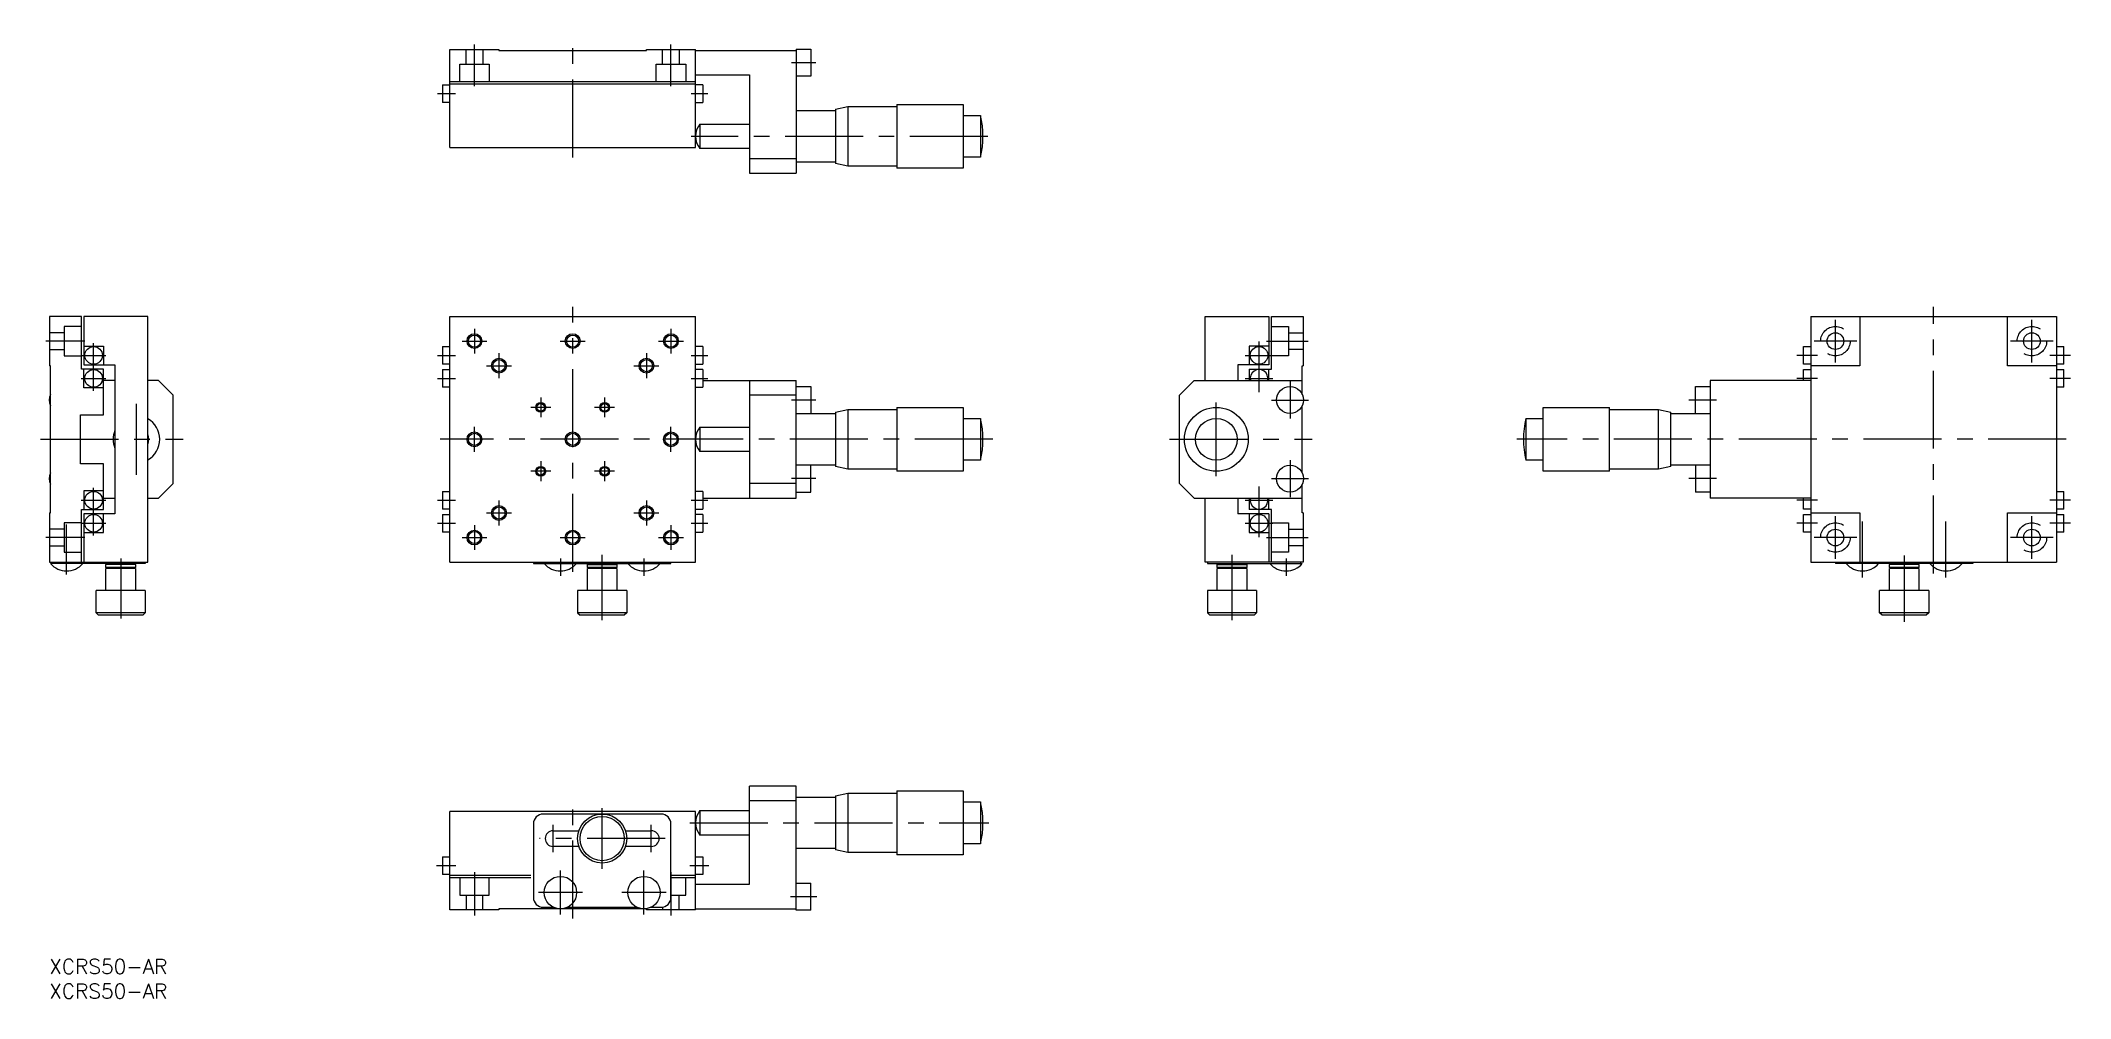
# Model space of a CAD drawing. Extents: x -2 to 411, y -8 to 187.
import ezdxf

# ---------------------------------------------------------------- set-up
doc = ezdxf.new("R2010")
doc.units = 0
doc.header["$LTSCALE"] = 0.5
doc.linetypes.add('CENTER', pattern=[50.8, 31.75, -6.35, 6.35, -6.35])
doc.linetypes.add('DASHED', pattern=[19.05, 12.7, -6.35])
for name, color, linetype in [('MSM_CENTER', 1, 'CENTER'), ('MSM_CONTINUOUS', 7, 'CONTINUOUS'), ('MSM_DASHED', 4, 'DASHED'), ('MSM_NARROW', 5, 'CONTINUOUS'), ('MSM_PART_NUMBER', 7, 'CONTINUOUS')]:
    doc.layers.add(name, color=color, linetype=linetype)
doc.styles.get("Standard").update_dxf_attribs({"font": 'txt.shx', "height": 3, "bigfont": 'bigfont.shx'})

# ---------------------------------------------------------------- blocks, each defined once
blk = doc.blocks.new('*U5')
at = {"layer": 'MSM_PART_NUMBER'}
blk.add_text('XCRS50-AR', height=3, dxfattribs=at).set_placement((0, -3))
blk = doc.blocks.new('*U6')
at = {"layer": 'MSM_PART_NUMBER'}
blk.add_text('XCRS50-AR', height=3, dxfattribs=at).set_placement((0, -8))

msp = doc.modelspace()

# ---------------------------------------------------------------- linework, layer by layer
at = {"layer": 'MSM_CENTER'}
for p, q in [((86.55, 177.75), (86.55, 186.25)), ((106.55, 163.25), (106.55, 187.05)), ((126.55, 177.75), (126.55, 186.25)), ((156.05, 182.55), (151.05, 182.55)), ((79.05, 176.25), (82.68, 176.25)), ((130.68, 176.25), (134.05, 176.25)), ((191.05, 167.55), (130.68, 167.55)), ((106.55, 78.85), (106.55, 132.85)), ((383.55, 78.55), (383.55, 132.85)), ((86.55, 128.38), (86.55, 123.33)), ((126.55, 128.38), (126.55, 123.33)), ((363.55, 121.52), (363.55, 130.18)), ((403.55, 121.52), (403.55, 130.18)), ((7.26, 125.85), (-0.66, 125.85)), ((9.05, 115.74), (9.05, 125.46)), ((84.02, 125.85), (89.07, 125.85)), ((104.02, 125.85), (109.07, 125.85)), ((124.02, 125.85), (129.07, 125.85)), ((246.25, 115.45), (246.25, 125.75)), ((247.75, 125.85), (256.25, 125.85)), ((367.88, 125.85), (359.22, 125.85)), ((407.88, 125.85), (399.22, 125.85)), ((6.54, 122.95), (11.56, 122.95)), ((79.05, 122.95), (82.68, 122.95)), ((89.02, 120.85), (94.07, 120.85)), ((91.55, 123.38), (91.55, 118.33)), ((119.02, 120.85), (124.07, 120.85)), ((121.55, 123.38), (121.55, 118.33)), ((130.68, 122.95), (134.05, 122.95)), ((243.45, 122.95), (249.05, 122.95)), ((359.88, 122.95), (355.72, 122.95)), ((411.38, 122.95), (407.22, 122.95)), ((6.54, 118.25), (11.56, 118.25)), ((79.05, 118.25), (82.68, 118.25)), ((130.68, 118.25), (134.05, 118.25)), ((243.45, 118.25), (249.05, 118.25)), ((252.55, 117.6), (252.55, 110.1)), ((359.88, 118.25), (355.72, 118.25)), ((411.38, 118.25), (407.22, 118.25)), ((17.75, 98.64), (17.75, 113.06)), ((102.07, 112.35), (98.02, 112.35)), ((100.05, 114.38), (100.05, 110.33)), ((115.07, 112.35), (111.02, 112.35)), ((113.05, 114.38), (113.05, 110.33)), ((156.05, 113.85), (151.05, 113.85)), ((237.55, 98.35), (237.55, 113.35)), ((248.8, 113.85), (256.3, 113.85)), ((339.38, 113.85), (333.72, 113.85)), ((86.55, 103.33), (86.55, 108.38)), ((126.55, 103.33), (126.55, 108.38)), ((-1.75, 105.85), (27.25, 105.85)), ((192.05, 105.85), (79.55, 105.85)), ((228.05, 105.85), (257.05, 105.85)), ((410.55, 105.85), (298.72, 105.85)), ((102.07, 99.35), (98.02, 99.35)), ((100.05, 101.38), (100.05, 97.33)), ((115.07, 99.35), (111.02, 99.35)), ((113.05, 101.38), (113.05, 97.33)), ((252.55, 101.6), (252.55, 94.1)), ((9.05, 86.24), (9.05, 95.96)), ((156.05, 97.85), (151.05, 97.85)), ((246.25, 85.95), (246.25, 96.25)), ((248.8, 97.85), (256.3, 97.85)), ((339.38, 97.85), (333.72, 97.85)), ((6.54, 93.45), (11.56, 93.45)), ((79.05, 93.45), (82.68, 93.45)), ((91.55, 93.38), (91.55, 88.33)), ((121.55, 93.38), (121.55, 88.33)), ((130.68, 93.45), (134.05, 93.45)), ((243.45, 93.45), (249.05, 93.45)), ((359.88, 93.45), (355.72, 93.45)), ((411.38, 93.45), (407.22, 93.45)), ((3.55, 78.34), (3.55, 88.52)), ((6.54, 88.75), (11.56, 88.75)), ((79.05, 88.75), (82.68, 88.75)), ((86.55, 88.38), (86.55, 83.33)), ((89.02, 90.85), (94.07, 90.85)), ((119.02, 90.85), (124.07, 90.85)), ((126.55, 88.38), (126.55, 83.33)), ((130.68, 88.75), (134.05, 88.75)), ((243.45, 88.75), (249.05, 88.75)), ((359.88, 88.75), (355.72, 88.75)), ((363.55, 81.52), (363.55, 90.18)), ((369.05, 77.72), (369.05, 89.14)), ((386.05, 77.72), (386.05, 89.14)), ((403.55, 81.52), (403.55, 90.18)), ((411.38, 88.75), (407.22, 88.75)), ((7.26, 85.85), (-0.66, 85.85)), ((84.02, 85.85), (89.07, 85.85)), ((104.02, 85.85), (109.07, 85.85)), ((124.02, 85.85), (129.07, 85.85)), ((247.75, 85.85), (256.25, 85.85)), ((367.88, 85.85), (359.22, 85.85)), ((407.88, 85.85), (399.22, 85.85)), ((14.55, 81.56), (14.55, 69.34)), ((104.05, 81.55), (104.05, 78.05)), ((112.55, 69.05), (112.55, 82.35)), ((121.05, 81.55), (121.05, 78.05)), ((240.75, 69.05), (240.75, 82.35)), ((251.75, 81.55), (251.75, 78.05)), ((377.55, 82.18), (377.55, 68.72)), ((106.55, 8.25), (106.55, 32.05)), ((112.55, 18.36), (112.55, 30.74)), ((102.55, 21.76), (102.55, 27.34)), ((122.55, 21.76), (122.55, 27.34)), ((130.36, 27.75), (191.24, 27.75)), ((125.34, 24.55), (99.76, 24.55)), ((78.86, 19.05), (82.74, 19.05)), ((86.55, 17.74), (86.55, 8.86)), ((104.05, 9.06), (104.05, 18.04)), ((121.05, 9.06), (121.05, 18.04)), ((126.55, 17.74), (126.55, 8.86)), ((130.36, 19.05), (134.24, 19.05)), ((108.54, 13.55), (99.56, 13.55)), ((125.54, 13.55), (116.56, 13.55)), ((150.86, 12.75), (156.24, 12.75))]:
    msp.add_line(p, q, dxfattribs=at)
at = {"layer": 'MSM_CONTINUOUS'}
for p, q in [((81.55, 165.25), (81.55, 185.25)), ((81.55, 185.25), (91.55, 185.25)), ((91.55, 185.25), (91.55, 185.05)), ((91.55, 185.05), (121.55, 185.05)), ((121.55, 185.25), (131.55, 185.25)), ((121.55, 185.05), (121.55, 185.25)), ((131.55, 165.25), (131.55, 185.25)), ((131.55, 185.05), (152.05, 185.05)), ((152.05, 185.3), (152.05, 160.05)), ((152.05, 185.3), (155.05, 185.3)), ((155.05, 185.3), (155.05, 179.8)), ((80.05, 178.05), (81.55, 178.05)), ((80.05, 178.05), (80.05, 174.45)), ((81.55, 178.75), (131.55, 178.75)), ((81.55, 178.25), (131.55, 178.25)), ((131.55, 180.05), (142.55, 180.05)), ((133.05, 178.05), (131.55, 178.05)), ((133.05, 178.05), (133.05, 174.45)), ((142.55, 180.05), (142.55, 160.05)), ((155.05, 179.8), (152.05, 179.8)), ((81.55, 174.45), (80.05, 174.45)), ((131.55, 174.45), (133.05, 174.45)), ((160.05, 173.05), (162.55, 173.6)), ((162.55, 173.6), (172.55, 173.6)), ((162.55, 173.6), (162.55, 161.5)), ((172.55, 174.05), (186.05, 174.05)), ((172.55, 174.05), (172.55, 161.05)), ((186.05, 174.05), (186.05, 161.05)), ((132.45, 170.05), (142.55, 170.05)), ((132.45, 170.05), (132.45, 165.05)), ((152.05, 172.8), (160.05, 172.8)), ((160.05, 173.05), (160.05, 162.05)), ((186.05, 171.8), (189.55, 171.8)), ((189.55, 171.8), (189.55, 163.3)), ((81.55, 165.25), (131.55, 165.25)), ((142.55, 165.05), (132.45, 165.05)), ((142.55, 163.05), (152.05, 163.05)), ((160.05, 162.3), (152.05, 162.3)), ((162.55, 161.5), (160.05, 162.05)), ((172.55, 161.5), (162.55, 161.5)), ((189.55, 163.3), (186.05, 163.3)), ((142.55, 160.05), (152.05, 160.05)), ((186.05, 161.05), (172.55, 161.05)), ((6.55, 130.85), (0.05, 130.85)), ((0.05, 130.85), (0.05, 120.85)), ((6.55, 120.15), (6.55, 130.85)), ((7.05, 130.85), (7.05, 121.05)), ((20.05, 130.85), (7.05, 130.85)), ((20.05, 80.85), (20.05, 130.85)), ((81.55, 130.85), (131.55, 130.85)), ((81.55, 80.85), (81.55, 130.85)), ((131.55, 80.85), (131.55, 130.85)), ((235.25, 130.85), (248.25, 130.85)), ((235.25, 117.85), (235.25, 130.85)), ((248.25, 130.85), (248.25, 121.05)), ((248.75, 130.85), (255.25, 130.85)), ((248.75, 120.15), (248.75, 130.85)), ((255.25, 130.85), (255.25, 120.85)), ((358.55, 130.85), (408.55, 130.85)), ((358.55, 130.85), (358.55, 80.85)), ((368.55, 130.85), (368.55, 120.85)), ((398.55, 120.85), (398.55, 130.85)), ((408.55, 130.85), (408.55, 80.85)), ((7.05, 124.85), (11.05, 124.85)), ((11.05, 124.85), (11.05, 121.05)), ((80.05, 124.75), (81.57, 124.75)), ((80.05, 124.75), (80.05, 121.15)), ((133.05, 124.75), (131.53, 124.75)), ((133.05, 124.75), (133.05, 121.15)), ((248.25, 124.85), (244.25, 124.85)), ((244.25, 124.85), (244.25, 121.05)), ((357.05, 124.75), (358.55, 124.75)), ((357.05, 121.15), (357.05, 124.75)), ((408.55, 124.75), (410.05, 124.75)), ((410.05, 121.15), (410.05, 124.75)), ((0.25, 120.85), (0.05, 120.85)), ((0.25, 90.85), (0.25, 120.85)), ((11.05, 120.15), (6.55, 120.15)), ((7.05, 121.05), (13.35, 121.05)), ((7.05, 116.35), (7.05, 120.15)), ((11.05, 110.85), (11.05, 120.15)), ((13.35, 121.05), (13.35, 90.65)), ((81.57, 121.15), (80.05, 121.15)), ((80.05, 120.05), (81.55, 120.05)), ((80.05, 120.05), (80.05, 116.45)), ((131.53, 121.15), (133.05, 121.15)), ((133.05, 120.05), (131.55, 120.05)), ((133.05, 120.05), (133.05, 116.45)), ((241.95, 121.05), (241.95, 117.85)), ((248.25, 121.05), (241.95, 121.05)), ((244.25, 120.15), (244.25, 117.85)), ((244.25, 120.15), (248.75, 120.15)), ((248.25, 117.85), (248.25, 120.15)), ((255.05, 115), (255.05, 120.85)), ((255.05, 120.85), (255.25, 120.85)), ((358.55, 121.15), (357.05, 121.15)), ((357.05, 120.05), (358.55, 120.05)), ((357.05, 117.85), (357.05, 120.05)), ((368.55, 120.85), (358.55, 120.85)), ((408.55, 120.85), (398.55, 120.85)), ((410.05, 121.15), (408.55, 121.15)), ((408.55, 120.05), (410.05, 120.05)), ((410.05, 116.45), (410.05, 120.05)), ((11.05, 116.35), (7.05, 116.35)), ((13.35, 117.85), (11.05, 117.85)), ((22.25, 117.85), (20.05, 117.85)), ((25.25, 114.85), (22.25, 117.85)), ((81.55, 116.45), (80.05, 116.45)), ((131.55, 116.45), (133.05, 116.45)), ((133.05, 117.85), (152.05, 117.85)), ((142.55, 117.85), (142.55, 93.85)), ((152.05, 93.85), (152.05, 117.85)), ((152.05, 116.6), (155.05, 116.6)), ((155.05, 116.6), (155.05, 111.1)), ((233.05, 117.85), (230.05, 114.85)), ((233.05, 117.85), (255.05, 117.85)), ((335.05, 116.6), (338.05, 116.6)), ((335.05, 111.1), (335.05, 116.6)), ((358.55, 117.85), (338.05, 117.85)), ((338.05, 117.85), (338.05, 93.85)), ((410.05, 116.45), (408.55, 116.45)), ((25.25, 96.85), (25.25, 114.85)), ((152.05, 114.85), (142.55, 114.85)), ((160.05, 111.35), (162.55, 111.9)), ((162.55, 111.9), (172.55, 111.9)), ((162.55, 111.9), (162.55, 99.8)), ((172.55, 112.35), (186.05, 112.35)), ((172.55, 112.35), (172.55, 99.35)), ((186.05, 112.35), (186.05, 99.35)), ((230.05, 96.85), (230.05, 114.85)), ((255.05, 99), (255.05, 112.7)), ((304.05, 112.35), (317.55, 112.35)), ((304.05, 99.35), (304.05, 112.35)), ((317.55, 99.35), (317.55, 112.35)), ((317.55, 111.9), (327.55, 111.9)), ((327.55, 111.9), (330.05, 111.35)), ((327.55, 99.8), (327.55, 111.9)), ((6.35, 100.85), (6.35, 110.85)), ((6.35, 110.85), (11.05, 110.85)), ((132.45, 108.35), (142.55, 108.35)), ((132.45, 108.35), (132.45, 103.35)), ((152.05, 111.1), (160.05, 111.1)), ((160.05, 111.35), (160.05, 100.35)), ((186.05, 110.1), (189.55, 110.1)), ((189.55, 110.1), (189.55, 101.6)), ((300.55, 110.1), (304.05, 110.1)), ((300.55, 110.1), (300.55, 101.6)), ((330.05, 100.35), (330.05, 111.35)), ((330.05, 111.1), (338.05, 111.1)), ((142.55, 103.35), (132.45, 103.35)), ((11.05, 100.85), (6.35, 100.85)), ((11.05, 91.55), (11.05, 100.85)), ((160.05, 100.6), (152.05, 100.6)), ((155.05, 95.1), (155.05, 100.6)), ((162.55, 99.8), (160.05, 100.35)), ((172.55, 99.8), (162.55, 99.8)), ((186.05, 99.35), (172.55, 99.35)), ((189.55, 101.6), (186.05, 101.6)), ((304.05, 101.6), (300.55, 101.6)), ((317.55, 99.35), (304.05, 99.35)), ((327.55, 99.8), (317.55, 99.8)), ((330.05, 100.35), (327.55, 99.8)), ((338.05, 100.6), (330.05, 100.6)), ((335.05, 100.6), (335.05, 95.1)), ((7.05, 95.35), (7.05, 91.55)), ((11.05, 95.35), (7.05, 95.35)), ((22.25, 93.85), (25.25, 96.85)), ((80.05, 95.25), (81.55, 95.25)), ((80.05, 95.25), (80.05, 91.65)), ((133.05, 95.25), (131.55, 95.25)), ((133.05, 95.25), (133.05, 91.65)), ((152.05, 96.85), (142.55, 96.85)), ((152.05, 95.1), (155.05, 95.1)), ((230.05, 96.85), (233.05, 93.85)), ((255.05, 90.85), (255.05, 96.7)), ((338.05, 95.1), (335.05, 95.1)), ((408.55, 95.25), (410.05, 95.25)), ((410.05, 91.65), (410.05, 95.25)), ((6.55, 80.85), (6.55, 91.55)), ((6.55, 91.55), (11.05, 91.55)), ((11.05, 93.85), (13.35, 93.85)), ((20.05, 93.85), (22.25, 93.85)), ((81.57, 91.65), (80.05, 91.65)), ((131.53, 91.65), (133.05, 91.65)), ((133.05, 93.85), (152.05, 93.85)), ((233.05, 93.85), (255.05, 93.85)), ((235.25, 80.85), (235.25, 93.85)), ((241.95, 93.85), (241.95, 90.65)), ((244.25, 93.85), (244.25, 91.55)), ((248.75, 91.55), (244.25, 91.55)), ((248.25, 91.55), (248.25, 93.85)), ((248.75, 80.85), (248.75, 91.55)), ((358.55, 93.85), (338.05, 93.85)), ((357.05, 91.65), (357.05, 93.85)), ((358.55, 91.65), (357.05, 91.65)), ((410.05, 91.65), (408.55, 91.65)), ((0.05, 90.85), (0.05, 80.85)), ((0.05, 90.85), (0.25, 90.85)), ((7.05, 90.65), (7.05, 80.85)), ((13.35, 90.65), (7.05, 90.65)), ((7.05, 86.85), (11.05, 86.85)), ((11.05, 86.85), (11.05, 90.65)), ((80.05, 90.55), (81.55, 90.55)), ((80.05, 90.55), (80.05, 86.95)), ((81.57, 86.95), (80.05, 86.95)), ((131.53, 86.95), (133.05, 86.95)), ((133.05, 90.55), (131.55, 90.55)), ((133.05, 90.55), (133.05, 86.95)), ((248.25, 90.65), (241.95, 90.65)), ((244.25, 90.65), (244.25, 86.85)), ((244.25, 86.85), (248.25, 86.85)), ((248.25, 90.65), (248.25, 80.85)), ((255.25, 90.85), (255.05, 90.85)), ((255.25, 90.85), (255.25, 80.85)), ((357.05, 90.55), (358.55, 90.55)), ((357.05, 86.95), (357.05, 90.55)), ((358.55, 86.95), (357.05, 86.95)), ((358.55, 90.85), (368.55, 90.85)), ((368.55, 90.85), (368.55, 80.85)), ((398.55, 80.85), (398.55, 90.85)), ((398.55, 90.85), (408.55, 90.85)), ((408.55, 90.55), (410.05, 90.55)), ((410.05, 86.95), (408.55, 86.95)), ((410.05, 86.95), (410.05, 90.55)), ((0.05, 80.85), (20.05, 80.85)), ((19.55, 80.55), (0.25, 80.55)), ((0.55, 80.85), (0.55, 80.55)), ((11.55, 80.35), (11.75, 80.55)), ((11.55, 79.75), (11.55, 80.35)), ((17.55, 80.35), (11.55, 80.35)), ((11.75, 79.55), (11.55, 79.75)), ((17.55, 79.75), (11.55, 79.75)), ((11.55, 75.05), (11.55, 79.55)), ((17.55, 79.55), (11.55, 79.55)), ((17.35, 80.55), (17.55, 80.35)), ((17.55, 79.75), (17.35, 79.55)), ((17.55, 80.35), (17.55, 79.75)), ((17.55, 79.55), (17.55, 75.05)), ((19.55, 80.85), (19.55, 80.55)), ((81.55, 80.85), (131.55, 80.85)), ((98.55, 80.85), (98.55, 80.55)), ((98.55, 80.55), (126.55, 80.55)), ((109.55, 80.35), (109.75, 80.55)), ((109.55, 79.75), (109.55, 80.35)), ((109.55, 80.35), (115.55, 80.35)), ((109.75, 79.55), (109.55, 79.75)), ((115.55, 79.75), (109.55, 79.75)), ((109.55, 75.05), (109.55, 79.55)), ((115.55, 79.55), (109.55, 79.55)), ((115.35, 80.55), (115.55, 80.35)), ((115.55, 79.75), (115.35, 79.55)), ((115.55, 80.35), (115.55, 79.75)), ((115.55, 79.55), (115.55, 75.05)), ((126.55, 80.55), (126.55, 80.85)), ((255.25, 80.85), (235.25, 80.85)), ((235.75, 80.85), (235.75, 80.55)), ((235.75, 80.55), (255.05, 80.55)), ((237.75, 80.35), (237.95, 80.55)), ((237.75, 79.75), (237.75, 80.35)), ((237.75, 80.35), (243.75, 80.35)), ((237.95, 79.55), (237.75, 79.75)), ((243.75, 79.75), (237.75, 79.75)), ((237.75, 75.05), (237.75, 79.55)), ((243.75, 79.55), (237.75, 79.55)), ((243.55, 80.55), (243.75, 80.35)), ((243.75, 79.75), (243.55, 79.55)), ((243.75, 80.35), (243.75, 79.75)), ((243.75, 79.55), (243.75, 75.05)), ((254.75, 80.55), (254.75, 80.85)), ((358.55, 80.85), (408.55, 80.85)), ((363.55, 80.85), (363.55, 80.55)), ((391.55, 80.55), (363.55, 80.55)), ((374.55, 80.35), (374.75, 80.55)), ((374.55, 79.75), (374.55, 80.35)), ((380.55, 80.35), (374.55, 80.35)), ((374.75, 79.55), (374.55, 79.75)), ((380.55, 79.75), (374.55, 79.75)), ((374.55, 75.05), (374.55, 79.55)), ((380.55, 79.55), (374.55, 79.55)), ((380.35, 80.55), (380.55, 80.35)), ((380.55, 79.75), (380.35, 79.55)), ((380.55, 80.35), (380.55, 79.75)), ((380.55, 79.55), (380.55, 75.05)), ((391.55, 80.85), (391.55, 80.55)), ((9.55, 70.55), (9.55, 75.05)), ((19.55, 75.05), (9.55, 75.05)), ((19.55, 75.05), (19.55, 70.55)), ((117.55, 75.05), (107.55, 75.05)), ((107.55, 75.05), (107.55, 70.55)), ((117.55, 75.05), (117.55, 70.55)), ((245.75, 75.05), (235.75, 75.05)), ((235.75, 75.05), (235.75, 70.55)), ((245.75, 75.05), (245.75, 70.55)), ((372.55, 70.55), (372.55, 75.05)), ((382.55, 75.05), (372.55, 75.05)), ((382.55, 75.05), (382.55, 70.55)), ((10.05, 70.05), (9.55, 70.55)), ((19.55, 70.55), (9.55, 70.55)), ((19.55, 70.55), (19.05, 70.05)), ((107.55, 70.55), (108.05, 70.05)), ((117.55, 70.55), (107.55, 70.55)), ((117.55, 70.55), (117.05, 70.05)), ((235.75, 70.55), (236.25, 70.05)), ((245.75, 70.55), (235.75, 70.55)), ((245.75, 70.55), (245.25, 70.05)), ((373.05, 70.05), (372.55, 70.55)), ((382.55, 70.55), (372.55, 70.55)), ((382.55, 70.55), (382.05, 70.05)), ((19.05, 70.05), (10.05, 70.05)), ((117.05, 70.05), (108.05, 70.05)), ((245.25, 70.05), (236.25, 70.05)), ((382.05, 70.05), (373.05, 70.05)), ((152.05, 35.25), (142.55, 35.25)), ((142.55, 15.25), (142.55, 35.25)), ((152.05, 10), (152.05, 35.25)), ((160.05, 33.25), (162.55, 33.8)), ((160.05, 33.25), (160.05, 22.25)), ((162.55, 33.8), (172.55, 33.8)), ((162.55, 33.8), (162.55, 21.7)), ((172.55, 34.25), (186.05, 34.25)), ((172.55, 34.25), (172.55, 21.25)), ((186.05, 34.25), (186.05, 21.25)), ((131.55, 30.05), (81.55, 30.05)), ((81.55, 10.05), (81.55, 30.05)), ((124.55, 29.55), (100.55, 29.55)), ((131.55, 10.05), (131.55, 30.05)), ((132.45, 30.25), (142.55, 30.25)), ((132.45, 30.25), (132.45, 25.25)), ((152.05, 32.25), (142.55, 32.25)), ((152.05, 33), (160.05, 33)), ((186.05, 32), (189.55, 32)), ((189.55, 32), (189.55, 23.5)), ((98.55, 27.55), (98.55, 12.55)), ((102.55, 26.15), (107.81, 26.15)), ((117.29, 26.15), (122.55, 26.15)), ((126.55, 12.55), (126.55, 27.55)), ((142.55, 25.25), (132.45, 25.25)), ((80.05, 20.85), (81.55, 20.85)), ((80.05, 20.85), (80.05, 17.25)), ((107.81, 22.95), (102.55, 22.95)), ((122.55, 22.95), (117.29, 22.95)), ((131.55, 20.85), (133.05, 20.85)), ((133.05, 20.85), (133.05, 17.25)), ((160.05, 22.5), (152.05, 22.5)), ((162.55, 21.7), (160.05, 22.25)), ((172.55, 21.7), (162.55, 21.7)), ((186.05, 21.25), (172.55, 21.25)), ((189.55, 23.5), (186.05, 23.5)), ((81.55, 17.25), (80.05, 17.25)), ((98.05, 17.05), (81.55, 17.05)), ((98.05, 16.55), (81.55, 16.55)), ((131.55, 17.05), (126.55, 17.05)), ((131.55, 16.55), (126.55, 16.55)), ((133.05, 17.25), (131.55, 17.25)), ((131.55, 15.25), (142.55, 15.25)), ((152.05, 15.5), (155.05, 15.5)), ((155.05, 10), (155.05, 15.5)), ((91.55, 10.05), (81.55, 10.05)), ((121.55, 10.25), (91.55, 10.25)), ((91.55, 10.25), (91.55, 10.05)), ((100.55, 10.55), (102.68, 10.55)), ((105.42, 10.55), (119.68, 10.55)), ((121.55, 10.05), (121.55, 10.25)), ((131.55, 10.05), (121.55, 10.05)), ((122.42, 10.55), (124.55, 10.55)), ((131.55, 10.25), (152.05, 10.25)), ((155.05, 10), (152.05, 10))]:
    msp.add_line(p, q, dxfattribs=at)
for centre, radius in [((9.05, 122.95), 1.8), ((86.55, 125.85), 1.23), ((106.55, 125.85), 1.23), ((126.55, 125.85), 1.23), ((246.25, 122.95), 1.8), ((363.55, 125.85), 1.7), ((403.55, 125.85), 1.7), ((9.05, 118.25), 1.8), ((91.55, 120.85), 1.23), ((121.55, 120.85), 1.23), ((252.55, 113.85), 2.75), ((100.05, 112.35), 0.783), ((113.05, 112.35), 0.783), ((237.55, 105.85), 6.5), ((237.55, 105.85), 4.25), ((86.55, 105.85), 1.23), ((106.55, 105.85), 1.23), ((126.55, 105.85), 1.23), ((100.05, 99.35), 0.783), ((113.05, 99.35), 0.783), ((252.55, 97.85), 2.75), ((9.05, 93.45), 1.8), ((91.55, 90.85), 1.23), ((121.55, 90.85), 1.23), ((9.05, 88.75), 1.8), ((86.55, 85.85), 1.23), ((106.55, 85.85), 1.23), ((126.55, 85.85), 1.23), ((246.25, 88.75), 1.8), ((363.55, 85.85), 1.7), ((403.55, 85.85), 1.7), ((112.55, 24.55), 5), ((112.55, 24.55), 4.5), ((104.05, 13.55), 3.3), ((121.05, 13.55), 3.3)]:
    msp.add_circle(centre, radius, dxfattribs=at)
for centre, radius, start, end in [((135.47, 167.55), 3.92, 140.4023, 219.5978), ((171.74, 167.55), 18.31, 346.5803, 13.4197), ((246.25, 118.25), 1.8, 347.1604, 192.8396), ((2.75, 113.85), 2.75, 155.38, 204.62), ((17.75, 105.85), 4.75, 157.8676, 202.1324), ((17.75, 105.85), 4.75, 298.9608, 61.0392), ((135.47, 105.85), 3.92, 140.4023, 219.5978), ((171.74, 105.85), 18.31, 346.5803, 13.4197), ((318.36, 105.85), 18.31, 166.5803, 193.4197), ((17.75, 105.85), 2.5, 336.9261, 23.0739), ((2.75, 97.85), 2.75, 155.38, 204.62), ((246.25, 93.45), 1.8, 167.1604, 12.8396), ((3.55, 83.43), 4.38, 221.1121, 318.8879), ((104.05, 83.42), 4.37, 221.0348, 318.9652), ((121.05, 83.42), 4.37, 221.0348, 318.9652), ((251.75, 83.42), 4.37, 221.0348, 318.9652), ((369.05, 83.43), 4.38, 221.1121, 318.8879), ((386.05, 83.43), 4.38, 221.1121, 318.8879), ((100.55, 27.55), 2, 90, 180), ((124.55, 27.55), 2, 360, 90), ((135.47, 27.75), 3.92, 140.4022, 219.5978), ((171.74, 27.75), 18.31, 346.5803, 13.4197), ((102.55, 24.55), 1.6, 90, 270), ((122.55, 24.55), 1.6, 270, 90), ((100.55, 12.55), 2, 180, 270), ((124.55, 12.55), 2, 270, 360)]:
    msp.add_arc(centre, radius, start, end, dxfattribs=at)
at = {"layer": 'MSM_DASHED'}
for p, q in [((83.55, 182.25), (89.55, 182.25)), ((83.55, 178.75), (83.55, 182.25)), ((84.85, 182.25), (84.85, 185.25)), ((88.25, 185.25), (88.25, 182.25)), ((89.55, 182.25), (89.55, 178.75)), ((123.55, 182.25), (129.55, 182.25)), ((123.55, 178.75), (123.55, 182.25)), ((124.85, 182.25), (124.85, 185.25)), ((128.25, 185.25), (128.25, 182.25)), ((129.55, 182.25), (129.55, 178.75)), ((3.05, 128.85), (3.05, 122.85)), ((6.55, 128.85), (3.05, 128.85)), ((248.75, 128.85), (252.25, 128.85)), ((252.25, 128.85), (252.25, 122.85)), ((3.05, 127.55), (0.05, 127.55)), ((0.05, 124.15), (3.05, 124.15)), ((252.25, 127.55), (255.25, 127.55)), ((255.25, 124.15), (252.25, 124.15)), ((3.05, 122.85), (6.55, 122.85)), ((252.25, 122.85), (248.75, 122.85)), ((3.05, 87.55), (0.05, 87.55)), ((3.05, 88.85), (3.05, 82.85)), ((6.55, 88.85), (3.05, 88.85)), ((248.75, 88.85), (252.25, 88.85)), ((252.25, 88.85), (252.25, 82.85)), ((252.25, 87.55), (255.25, 87.55)), ((0.05, 84.15), (3.05, 84.15)), ((3.05, 82.85), (6.55, 82.85)), ((252.25, 82.85), (248.75, 82.85)), ((255.25, 84.15), (252.25, 84.15)), ((83.55, 16.55), (83.55, 13.05)), ((89.55, 13.05), (89.55, 16.55)), ((129.55, 13.05), (129.55, 16.55)), ((83.55, 13.05), (89.55, 13.05)), ((84.85, 13.05), (84.85, 10.05)), ((88.25, 10.05), (88.25, 13.05)), ((126.55, 13.05), (129.55, 13.05)), ((128.25, 10.05), (128.25, 13.05)), ((124.85, 10.57), (124.85, 10.05))]:
    msp.add_line(p, q, dxfattribs=at)
for centre in [(363.55, 125.85), (403.55, 125.85), (363.55, 85.85), (403.55, 85.85)]:
    msp.add_circle(centre, 3, dxfattribs=at)
at = {"layer": 'MSM_NARROW'}
for centre, radius in [((86.55, 125.85), 1.5), ((106.55, 125.85), 1.5), ((126.55, 125.85), 1.5), ((91.55, 120.85), 1.5), ((121.55, 120.85), 1.5), ((100.05, 112.35), 1), ((113.05, 112.35), 1), ((86.55, 105.85), 1.5), ((106.55, 105.85), 1.5), ((126.55, 105.85), 1.5), ((100.05, 99.35), 1), ((113.05, 99.35), 1), ((91.55, 90.85), 1.5), ((121.55, 90.85), 1.5), ((86.55, 85.85), 1.5), ((106.55, 85.85), 1.5), ((126.55, 85.85), 1.5)]:
    msp.add_circle(centre, radius, dxfattribs=at)

# ---------------------------------------------------------------- block references
at = {"layer": 'MSM_CONTINUOUS'}
for name in ['*U5', '*U6']:
    msp.add_blockref(name, (0, 0), dxfattribs=at)

doc.saveas('drawing.dxf')
